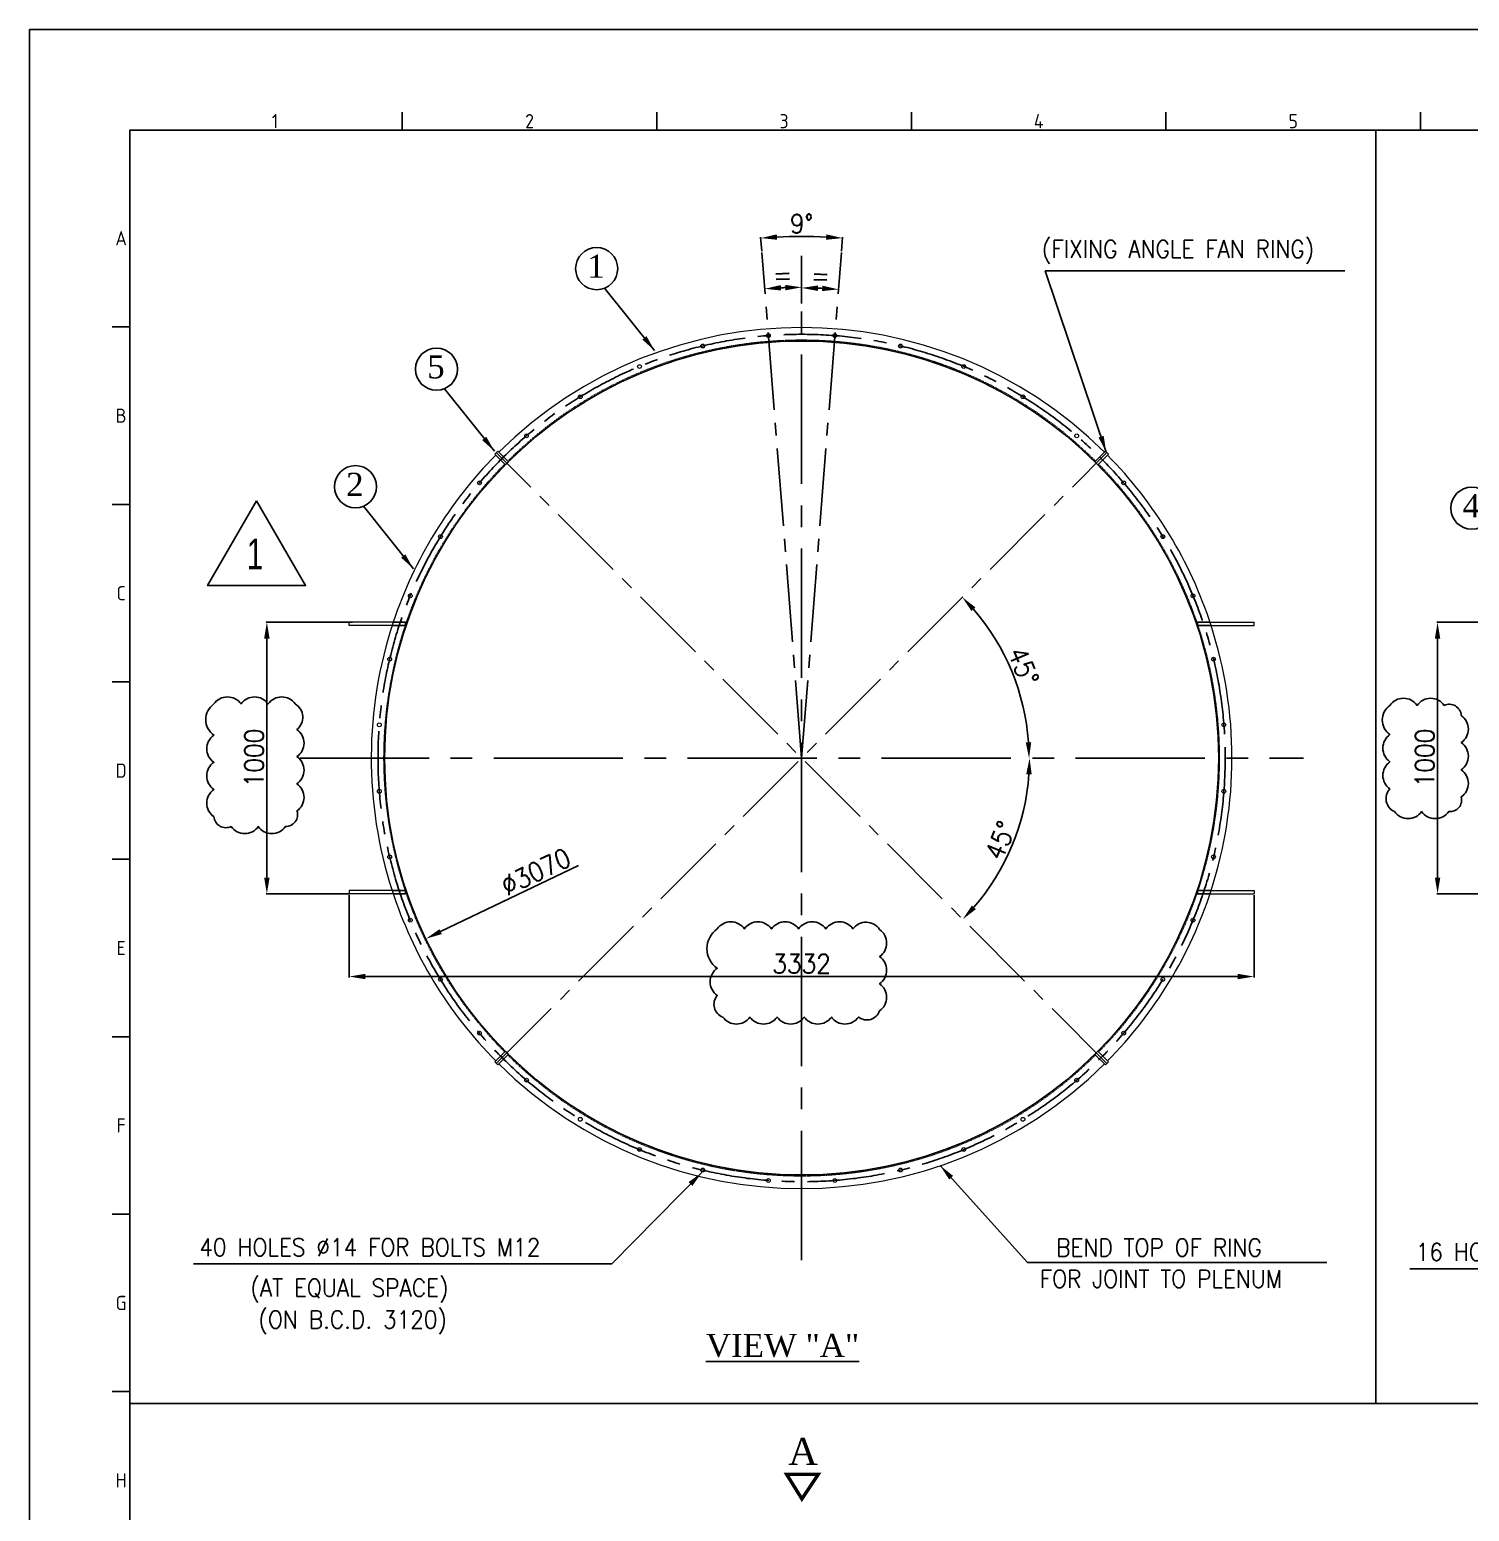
# Model space of a CAD drawing. Header units: millimetres. Extents: x 517777 to 536338, y -327622 to -292910.
# Drawn here: x 519379 to 524682, y -322101 to -316646 of the extents above; entities that cross this region are included whole.
import ezdxf
from ezdxf.enums import TextEntityAlignment as Align

# ---------------------------------------------------------------- set-up
doc = ezdxf.new("R2010")
doc.units = ezdxf.units.MM
doc.linetypes.add('CENTER2', pattern=[28.575, 19.05, -3.175, 3.175, -3.175])
doc.linetypes.add('HIDDEN', pattern=[0.375, 0.25, -0.125])
for name, color, linetype in [('3-TEXT', 7, 'Continuous'), ('CADRE', 5, 'Continuous'), ('CLOWD', 3, 'Continuous'), ('line', 7, 'Continuous')]:
    doc.layers.add(name, color=color, linetype=linetype)
doc.styles.add('ARIAL_NARROW', font='ARIALN.TTF')
doc.styles.add('ISO Proportional', font='isocp.shx')
doc.styles.add('ROMANS', font='ROMANS.shx', dxfattribs={"width": 0.9})
doc.styles.add('STYLE1', font='times.ttf')
doc.styles.add('style7', font='times.ttf', dxfattribs={"height": 24})
doc.dimstyles.new('4', dxfattribs={"dimtxt": 70, "dimasz": 60, "dimexe": 3, "dimexo": 5, "dimgap": 12, "dimtad": 1, "dimdec": 0, "dimdsep": 46, "dimtxsty": 'ROMANS', "dimcen": 2.5, "dimclrd": 6, "dimclre": 6, "dimclrt": 2, "dimadec": 0, "dimazin": 0, "dimtfac": 1, "dimtdec": 0, "dimtmove": 0, "dimatfit": 3, "dimfxl": 1, "dimarcsym": 0})

# ---------------------------------------------------------------- blocks, each defined once
blk = doc.blocks.new('*D56')
at = {"color": 6, "lineweight": -2, "transparency": 16777216}
blk.add_arc((522220.5, -319329.4), 839.5, 4.0959, 40.9041, dxfattribs=at)
at = {"color": 6, "transparency": 16777216}
for points in [[(522847.7, -318786.5), (522862.4, -318772.9), (522814.2, -318735.8)], [(523067.9, -319269.1), (523047.9, -319269.8), (523060, -319329.4)]]:
    blk.add_solid(points, dxfattribs=at)
at = {"layer": 'Defpoints', "color": 0, "transparency": 16777216}
for p in [(523235.3, -318314.7), (523031.4, -319112.1), (521534.8, -319329.4), (522220.5, -319329.4), (523172.8, -319329.4)]:
    blk.add_point(p, dxfattribs=at)
at = {"color": 2, "lineweight": 0, "transparency": 16777216, "insert": (523039.6, -318990.1), "char_height": 70, "attachment_point": 5, "rotation": 292.5, "style": 'ROMANS'}
blk.add_mtext('45°', dxfattribs=at)
blk = doc.blocks.new('*D57')
at = {"color": 6, "lineweight": -2, "transparency": 16777216}
blk.add_line((522222.3, -317654.7), (522222.3, -317593.8), dxfattribs=at)
blk.add_arc((522222.3, -319327.6), 1730.8, 87.4863, 88.0137, dxfattribs=at)
at = {"color": 6, "transparency": 16777216}
for points in [[(522282.1, -317607.8), (522282.5, -317587.8), (522222.3, -317596.8)], [(522298.8, -317588.5), (522297.6, -317608.5), (522358.1, -317602.1)]]:
    blk.add_solid(points, dxfattribs=at)
at = {"layer": 'Defpoints', "color": 0, "transparency": 16777216}
for p in [(522368.8, -317465.9), (522312.9, -317599.2), (522222.3, -317659.7), (522222.3, -319327.6), (522222.3, -321176)]:
    blk.add_point(p, dxfattribs=at)
at = {"color": 2, "lineweight": 0, "transparency": 16777216, "insert": (522292.1, -317551.2), "char_height": 70, "attachment_point": 5, "rotation": 357.75, "style": 'ROMANS'}
blk.add_mtext('=', dxfattribs=at)
blk = doc.blocks.new('*D58')
at = {"color": 6, "lineweight": -2, "transparency": 16777216}
blk.add_line((522222.3, -317654.7), (522222.3, -317591.6), dxfattribs=at)
blk.add_arc((522222.3, -319327.6), 1733, 91.9838, 92.5162, dxfattribs=at)
at = {"color": 6, "transparency": 16777216}
for points in [[(522146.8, -317606.3), (522145.6, -317586.3), (522086.3, -317600)], [(522162.2, -317585.7), (522162.5, -317605.7), (522222.3, -317594.6)]]:
    blk.add_solid(points, dxfattribs=at)
at = {"layer": 'Defpoints', "color": 0, "transparency": 16777216}
for p in [(522075.8, -317465.9), (522177, -317595.2), (522222.3, -317659.7), (522222.3, -319327.6), (522222.3, -321176)]:
    blk.add_point(p, dxfattribs=at)
at = {"color": 2, "lineweight": 0, "transparency": 16777216, "insert": (522152.4, -317549), "char_height": 70, "attachment_point": 5, "rotation": 2.25, "style": 'ROMANS'}
blk.add_mtext('=', dxfattribs=at)
blk = doc.blocks.new('*D59')
at = {"color": 6, "lineweight": -2, "transparency": 16777216}
for p, q in [((522075.4, -317460.9), (522071.4, -317410.3)), ((522369.2, -317460.9), (522373.2, -317410.3))]:
    blk.add_line(p, q, dxfattribs=at)
blk.add_arc((522222.3, -319327.6), 1920.2, 87.2904, 92.7096, dxfattribs=at)
at = {"color": 6, "transparency": 16777216}
for points in [[(522132.2, -317419.5), (522130.9, -317399.6), (522071.7, -317413.3)], [(522313.7, -317399.6), (522312.5, -317419.5), (522373, -317413.3)]]:
    blk.add_solid(points, dxfattribs=at)
at = {"layer": 'Defpoints', "color": 0, "transparency": 16777216}
for p in [(522272.6, -317408.1), (522075.8, -317465.9), (522368.8, -317465.9), (522222.3, -319327.6), (522222.3, -319327.6)]:
    blk.add_point(p, dxfattribs=at)
at = {"color": 2, "lineweight": 0, "transparency": 16777216, "insert": (522222.3, -317360.4), "char_height": 70, "attachment_point": 5, "style": 'ROMANS'}
blk.add_mtext('9°', dxfattribs=at)
blk = doc.blocks.new('*D60')
at = {"color": 6, "lineweight": -2, "transparency": 16777216}
for p, q in [((520568.8, -318827.6), (520249.9, -318827.6)), ((520252.9, -318887.6), (520252.9, -319767.6)), ((520558.1, -319827.6), (520249.9, -319827.6))]:
    blk.add_line(p, q, dxfattribs=at)
at = {"color": 6, "transparency": 16777216}
for points in [[(520242.9, -318887.6), (520262.9, -318887.6), (520252.9, -318827.6)], [(520242.9, -319767.6), (520262.9, -319767.6), (520252.9, -319827.6)]]:
    blk.add_solid(points, dxfattribs=at)
at = {"layer": 'Defpoints', "color": 0, "transparency": 16777216}
for p in [(520573.8, -318827.6), (520252.9, -319827.6), (520563.1, -319827.6)]:
    blk.add_point(p, dxfattribs=at)
at = {"color": 2, "lineweight": 0, "transparency": 16777216, "insert": (520205.9, -319327.6), "char_height": 70, "attachment_point": 5, "rotation": 90, "style": 'ROMANS'}
blk.add_mtext('1000', dxfattribs=at)
blk = doc.blocks.new('*D63')
at = {"color": 6, "lineweight": -2, "transparency": 16777216}
blk.add_arc((522222.3, -319327.6), 839.5, 319.0959, 355.9041, dxfattribs=at)
at = {"color": 6, "transparency": 16777216}
for points in [[(523049.7, -319387.2), (523069.7, -319387.9), (523061.8, -319327.6)], [(522864.1, -319884.1), (522849.5, -319870.5), (522815.9, -319921.2)]]:
    blk.add_solid(points, dxfattribs=at)
at = {"layer": 'Defpoints', "color": 0, "transparency": 16777216}
for p in [(521536.5, -319327.6), (522222.3, -319327.6), (523174.5, -319327.6), (522949.3, -319747.3), (523237, -320342.3)]:
    blk.add_point(p, dxfattribs=at)
at = {"color": 2, "lineweight": 0, "transparency": 16777216, "insert": (522954.5, -319630.9), "char_height": 70, "attachment_point": 5, "rotation": 67.5, "style": 'ROMANS'}
blk.add_mtext('45°', dxfattribs=at)
blk = doc.blocks.new('*D95')
at = {"color": 6, "lineweight": -2, "transparency": 16777216}
for p, q in [((520556.2, -319832.6), (520556.2, -320135.1)), ((523888.5, -319832.6), (523888.5, -320135.1)), ((520616.2, -320132.1), (523828.5, -320132.1))]:
    blk.add_line(p, q, dxfattribs=at)
at = {"color": 6, "transparency": 16777216}
for points in [[(520616.2, -320122.1), (520616.2, -320142.1), (520556.2, -320132.1)], [(523828.5, -320122.1), (523828.5, -320142.1), (523888.5, -320132.1)]]:
    blk.add_solid(points, dxfattribs=at)
at = {"layer": 'Defpoints', "color": 0, "transparency": 16777216}
for p in [(520556.2, -319827.6), (523888.5, -319827.6), (523888.5, -320132.1)]:
    blk.add_point(p, dxfattribs=at)
at = {"color": 2, "lineweight": 0, "transparency": 16777216, "insert": (522222.3, -320085.1), "char_height": 70, "attachment_point": 5, "style": 'ROMANS'}
blk.add_mtext('3332', dxfattribs=at)
blk = doc.blocks.new('*D96')
at = {"color": 6, "lineweight": -2, "transparency": 16777216}
for p, q in [((524880.3, -318827.6), (524561.4, -318827.6)), ((524564.4, -318887.6), (524564.4, -319767.6)), ((524869.6, -319827.6), (524561.4, -319827.6))]:
    blk.add_line(p, q, dxfattribs=at)
at = {"color": 6, "transparency": 16777216}
for points in [[(524554.4, -318887.6), (524574.4, -318887.6), (524564.4, -318827.6)], [(524554.4, -319767.6), (524574.4, -319767.6), (524564.4, -319827.6)]]:
    blk.add_solid(points, dxfattribs=at)
at = {"layer": 'Defpoints', "color": 0, "transparency": 16777216}
for p in [(524885.3, -318827.6), (524564.4, -319827.6), (524874.6, -319827.6)]:
    blk.add_point(p, dxfattribs=at)
at = {"color": 2, "lineweight": 0, "transparency": 16777216, "insert": (524517.4, -319327.6), "char_height": 70, "attachment_point": 5, "rotation": 90, "style": 'ROMANS'}
blk.add_mtext('1000', dxfattribs=at)
blk = doc.blocks.new('*D98')
at = {"color": 6, "lineweight": -2, "transparency": 16777216}
blk.add_line((521400.5, -319722.8), (520893, -319966.8), dxfattribs=at)
at = {"color": 6, "transparency": 16777216}
blk.add_solid([(520888.7, -319957.8), (520897.3, -319975.8), (520838.9, -319992.8)], dxfattribs=at)
at = {"layer": 'Defpoints', "color": 0, "transparency": 16777216}
for p in [(523605.7, -318662.4), (520838.9, -319992.8)]:
    blk.add_point(p, dxfattribs=at)
at = {"color": 2, "lineweight": 0, "transparency": 16777216, "insert": (521243.6, -319746.1), "char_height": 70, "attachment_point": 5, "rotation": 25.6801, "style": 'ROMANS'}
blk.add_mtext('∅3070', dxfattribs=at)
blk = doc.blocks.new('KADR')
at = {"layer": 'CADRE', "color": 2}
for p, q in [((222188.2, 8136.1), (222188.2, 8233.3)), ((223583.6, 8136.1), (223583.6, 8233.3)), ((224978.9, 8136.1), (224978.9, 8233.3)), ((226374.3, 8136.1), (226374.3, 8233.3)), ((227769.7, 8136.1), (227769.7, 8233.3)), ((220598.3, 7056.8), (220695.6, 7056.8)), ((220598.3, 6084.4), (220695.6, 6084.4)), ((220598.3, 5112), (220695.6, 5112)), ((220598.3, 4139.6), (220695.6, 4139.6)), ((220598.3, 3167.2), (220695.6, 3167.2)), ((220598.3, 2194.8), (220695.6, 2194.8)), ((220598.3, 1222.5), (220695.6, 1222.5))]:
    blk.add_line(p, q, dxfattribs=at)
at = {"layer": 'CADRE', "color": 1}
blk.add_lwpolyline([(220145.5, -7651), (243248.6, -7651), (243248.6, 8686.2), (220145.5, 8686.2)], close=True, dxfattribs=at)
at = {"layer": 'CADRE'}
blk.add_lwpolyline([(220695.6, -7100.9), (242698.5, -7100.9), (242698.5, 8136.1), (220695.6, 8136.1)], close=True, dxfattribs=at)
at = {"layer": 'CADRE', "color": 2, "style": 'ISO Proportional'}
for s, p in [('1', (221490.5, 8184.7)), ('2', (222885.9, 8184.7)), ('3', (224281.2, 8184.7)), ('4', (225676.6, 8184.7)), ('5', (227072, 8184.7)), ('A', (220647, 7543)), ('B', (220647, 6570.6)), ('C', (220647, 5598.2)), ('D', (220647, 4625.8)), ('E', (220647, 3653.4)), ('F', (220647, 2681)), ('G', (220647, 1708.6)), ('H', (220647, 736.3))]:
    blk.add_text(s, height=77.8, dxfattribs=at).set_placement(p, align=Align.MIDDLE)

msp = doc.modelspace()

# ---------------------------------------------------------------- linework, layer by layer
at = {"color": 2}
for p, q in [((524336.94, -321704.41), (524336.94, -317015.42)), ((519748.82, -321704.41), (531205.72, -321704.41))]:
    msp.add_line(p, q, dxfattribs=at)
at = {"color": 3, "linetype": 'CENTER2', "ltscale": 15}
for p, q in [((522222.31, -319327.6), (522075.79, -317465.86)), ((522222.31, -319327.6), (522368.84, -317465.86)), ((521098.02, -320451.9), (523346.61, -318203.3)), ((523346.61, -320451.9), (521098.02, -318203.3))]:
    msp.add_line(p, q, dxfattribs=at)
at = {"color": 3, "linetype": 'CENTER2', "ltscale": 25}
for p, q in [((522222.31, -321176.02), (522222.31, -317479.19)), ((520373.9, -319327.6), (524070.73, -319327.6))]:
    msp.add_line(p, q, dxfattribs=at)
at = {"lineweight": 0}
for p, q in [((521103.67, -318197.65), (521092.36, -318208.96)), ((521131.25, -318247.85), (521092.36, -318208.96)), ((521136.91, -318242.19), (521098.02, -318203.3)), ((521142.56, -318236.54), (521103.67, -318197.65)), ((523302.07, -318236.54), (523340.96, -318197.65)), ((523307.72, -318242.19), (523346.61, -318203.3)), ((523313.38, -318247.85), (523352.27, -318208.96)), ((523340.96, -318197.65), (523352.27, -318208.96)), ((521142.56, -318236.54), (521131.25, -318247.85)), ((523302.07, -318236.54), (523313.38, -318247.85)), ((520718.25, -318827.6), (520556.15, -318827.6)), ((520556.15, -318839.6), (520556.15, -318827.6)), ((520714.32, -318839.6), (520556.15, -318839.6)), ((523726.38, -318827.6), (523888.48, -318827.6)), ((523730.31, -318839.6), (523888.48, -318839.6)), ((523888.48, -318839.6), (523888.48, -318827.6)), ((520714.32, -319815.6), (520556.15, -319815.6)), ((520556.15, -319815.6), (520556.15, -319827.6)), ((520718.25, -319827.6), (520556.15, -319827.6)), ((523726.38, -319827.6), (523888.48, -319827.6)), ((523730.31, -319815.6), (523888.48, -319815.6)), ((523888.48, -319815.6), (523888.48, -319827.6)), ((521131.6, -320407), (521092.71, -320445.89)), ((521104.03, -320457.21), (521092.71, -320445.89)), ((521137.26, -320412.66), (521098.37, -320451.55)), ((521142.92, -320418.31), (521104.03, -320457.21)), ((521142.92, -320418.31), (521131.6, -320407)), ((523302.07, -320418.67), (523313.38, -320407.35)), ((523302.07, -320418.67), (523340.96, -320457.56)), ((523307.72, -320413.01), (523346.61, -320451.9)), ((523313.38, -320407.35), (523352.27, -320446.24)), ((523340.96, -320457.56), (523352.27, -320446.24))]:
    msp.add_line(p, q, dxfattribs=at)
at = {"color": 42, "linetype": 'HIDDEN', "ltscale": 7}
for p, q in [((520763.79, -318839.6), (520714.32, -318839.6)), ((520763.79, -318827.6), (520718.25, -318827.6)), ((520763.79, -318839.6), (520763.79, -318827.6)), ((523680.84, -318827.6), (523726.38, -318827.6)), ((523680.84, -318839.6), (523680.84, -318827.6)), ((523680.84, -318839.6), (523730.31, -318839.6)), ((520763.79, -319815.6), (520714.32, -319815.6)), ((520763.79, -319827.6), (520718.25, -319827.6)), ((520763.79, -319815.6), (520763.79, -319827.6)), ((523680.84, -319815.6), (523730.31, -319815.6)), ((523680.84, -319815.6), (523680.84, -319827.6)), ((523680.84, -319827.6), (523726.38, -319827.6))]:
    msp.add_line(p, q, dxfattribs=at)
at = {"color": 2, "ltscale": 200}
msp.add_lwpolyline([(520214.91, -318380.26), (520034.47, -318692.78), (520395.35, -318692.78)], close=True, dxfattribs=at)
at = {"color": 2}
for points in [[(520057.72, -319128.52, -0.5205671), (520157.72, -319128.52, -0.5205671), (520257.72, -319128.52, -0.5205671), (520357.72, -319128.52, -0.5205671), (520363.84, -319222.4, -0.5205671), (520363.84, -319322.4, -0.5205671), (520363.84, -319422.4, -0.5205671), (520363.84, -319522.4, -0.5205671), (520321.29, -319579.84, -0.5205671), (520221.29, -319579.84, -0.5205671), (520121.29, -319579.84, -0.5205671), (520057.72, -319543.41, -0.5205671), (520057.72, -319443.41, -0.5205671), (520057.72, -319343.41, -0.5205671), (520057.72, -319243.41, -0.5205671)], [(524389, -319133.59, -0.5205671), (524489, -319133.59, -0.5205671), (524589, -319133.59, -0.5205671), (524651.72, -319170.86, -0.5205671), (524651.72, -319270.86, -0.5205671), (524651.72, -319370.86, -0.5205671), (524651.72, -319470.86, -0.5205671), (524605.61, -319524.75, -0.5205671), (524505.61, -319524.75, -0.5205671), (524405.61, -319524.75, -0.5205671), (524389, -319441.37, -0.5205671), (524389, -319341.37, -0.5205671), (524389, -319241.37, -0.5205671)], [(521911.47, -319956.73, -0.5205671), (522011.47, -319956.73, -0.5205671), (522111.47, -319956.73, -0.5205671), (522211.47, -319956.73, -0.5205671), (522311.47, -319956.73, -0.5205671), (522411.47, -319956.73, -0.5205671), (522509.53, -319958.66, -0.5205671), (522509.53, -320058.66, -0.5205671), (522509.53, -320158.66, -0.5205671), (522509.53, -320258.66, -0.5205671), (522432.05, -320281.18, -0.5205671), (522332.05, -320281.18, -0.5205671), (522232.05, -320281.18, -0.5205671), (522132.05, -320281.18, -0.5205671), (522032.05, -320281.18, -0.5205671), (521932.05, -320281.18, -0.5205671), (521911.47, -320201.76, -0.5205671), (521911.47, -320101.76, -0.5205671)]]:
    msp.add_lwpolyline(points, format="xyb", close=True, dxfattribs=at)
at = {"color": 5, "const_width": 12.67}
msp.add_lwpolyline([(522223.3, -322055.18), (522167.24, -321965), (522283.61, -321965)], close=True, dxfattribs=at)
at = {"color": 6, "linetype": 'Continuous'}
for centre in [(521467.61, -317525.71), (520877.72, -317895.98), (520579.33, -318328.72), (524690.73, -318407.7)]:
    msp.add_circle(centre, 77.59, dxfattribs=at)
at = {"color": 3, "linetype": 'CENTER2', "ltscale": 15}
msp.add_circle((522222.31, -319327.6), 1560, dxfattribs=at)
at = {"lineweight": 0}
for centre, radius in [((522099.92, -317772.41), 7), ((522344.71, -317772.41), 7), ((522222.31, -319327.6), 1535), ((521858.14, -317810.7), 7), ((522586.49, -317810.7), 7), ((521625.33, -317886.35), 7), ((522819.3, -317886.35), 7), ((521407.22, -317997.48), 7), ((523037.41, -317997.48), 7), ((521209.18, -318141.37), 7), ((523235.45, -318141.37), 7), ((521036.08, -318314.46), 7), ((523408.55, -318314.46), 7), ((520892.2, -318512.5), 7), ((523552.43, -318512.5), 7), ((520781.06, -318730.62), 7), ((523663.57, -318730.62), 7), ((520705.42, -318963.43), 7), ((523739.21, -318963.43), 7), ((520667.12, -319205.21), 7), ((523777.51, -319205.21), 7), ((520667.12, -319450), 7), ((523777.51, -319450), 7), ((520705.42, -319691.78), 7), ((523739.21, -319691.78), 7), ((520781.06, -319924.59), 7), ((523663.57, -319924.59), 7), ((520892.2, -320142.7), 7), ((523552.43, -320142.7), 7), ((521036.08, -320340.74), 7), ((523408.55, -320340.74), 7), ((521209.18, -320513.84), 7), ((523235.45, -320513.84), 7), ((521407.22, -320657.72), 7), ((523037.41, -320657.72), 7), ((521625.33, -320768.85), 7), ((522819.3, -320768.85), 7), ((521858.14, -320844.5), 7), ((522099.92, -320882.79), 7), ((522344.71, -320882.79), 7), ((522586.49, -320844.5), 7)]:
    msp.add_circle(centre, radius, dxfattribs=at)
for start, end in [(45.28919, 134.71081), (135.28919, 161.61157), (17.9319, 44.71081), (161.61157, 197.9319), (342.0681, 17.9319), (197.9319, 224.71081), (315.28919, 342.0681), (225.28919, 314.71081)]:
    msp.add_arc((522222.31, -319327.6), 1585, start, end, dxfattribs=at)
at = {"layer": '3-TEXT', "color": 2, "linetype": 'Continuous', "ltscale": 20}
msp.add_line((519748.82, -324481.49), (519748.82, -317015.42), dxfattribs=at)
at = {"layer": 'line', "color": 42, "linetype": 'HIDDEN', "ltscale": 10}
for start, end in [(45.29803, 134.70197), (135.29803, 224.70197), (315.29803, 44.70197), (225.29803, 314.70197)]:
    msp.add_arc((522222.31, -319327.6), 1538, start, end, dxfattribs=at)

# ---------------------------------------------------------------- block references
at = {"color": 11, "xscale": 0.6718692869960832, "yscale": 0.6718692869960832, "zscale": 0.6718692869960832}
msp.add_blockref('KADR', (371470.24, -322481.82), dxfattribs=at)

# ---------------------------------------------------------------- texts
at = {"color": 2}
for s, height, style, p in [('1', 85.05, 'style7', (521433.26, -317559.35)), ('5', 85.05, 'style7', (520843.37, -317929.61)), ('2', 85.05, 'style7', (520544.98, -318362.35)), ('4', 85.05, 'style7', (524656.38, -318441.34)), ('%%UVIEW "A"', 85, 'STYLE1', (521869.76, -321532.68)), ('A', 99.83, 'STYLE1', (522173.34, -321930.21))]:
    msp.add_text(s, height=height, dxfattribs=dict(at, style=style)).set_placement(p)
at = {"color": 2, "lineweight": 0, "style": 'ROMANS', "width": 0.9}
for s, p in [('40 HOLES %%C14 FOR BOLTS M12', (520004.22, -321161.05)), ('BEND TOP OF RING', (523160.09, -321162.67)), ('16 HOLES %%C14 FOR BOLTS M12', (524484.07, -321178.77)), ('(AT EQUAL SPACE)', (520192.43, -321310.49)), ('FOR JOINT TO PLENUM', (523099.79, -321277.65)), ('(ON B.C.D. 3120) ', (520221.83, -321427.5))]:
    msp.add_text(s, height=65, dxfattribs=at).set_placement(p)
at = {"color": 2, "lineweight": 0, "insert": (523107.32, -317421.04), "char_height": 65, "width": 4680.9028, "attachment_point": 1, "style": 'ROMANS'}
msp.add_mtext('(FIXING ANGLE FAN RING)\\P             \\P{\\H1.333x;               }', dxfattribs=at)
at = {"layer": 'CLOWD', "style": 'ARIAL_NARROW', "width": 0.85}
msp.add_text('1', height=112.5, dxfattribs=at).set_placement((520178.79, -318632.4))

# ---------------------------------------------------------------- dimensions: what is measured, and where the dimension line sits
at = {"lineweight": 0}
for base, line1, line2, picture, middle in [((522272.58, -317408.08), ((522222.31, -319327.6), (522075.79, -317465.86)), ((522222.31, -319327.6), (522368.84, -317465.86)), '*D59', (522222.31, -317360.42)), ((523031.44, -319112.09), ((521534.77, -319329.37), (523172.77, -319329.37)), ((522220.55, -319329.37), (523235.25, -318314.66)), '*D56', (523039.56, -318990.12)), ((522949.34, -319747.35), ((521536.54, -319327.6), (523174.54, -319327.6)), ((522222.31, -319327.6), (523237.02, -320342.31)), '*D63', (522954.49, -319630.88))]:
    dim = msp.add_angular_dim_2l(base=base, line1=line1, line2=line2, dimstyle='4', dxfattribs=at)
    dim.commit()
    dim.dimension.update_dxf_attribs({"geometry": picture, "text_midpoint": middle})
for base, line2, picture, middle in [((522176.95, -317595.24), ((522222.31, -319327.6), (522075.79, -317465.86)), '*D58', (522154.28, -317595.98)), ((522312.9, -317599.18), ((522222.31, -319327.6), (522368.84, -317465.86)), '*D57', (522290.27, -317598.14))]:
    dim = msp.add_angular_dim_2l(base=base, line1=((522222.31, -321176.02), (522222.31, -317659.68)), line2=line2, text='=', dimstyle='4', dxfattribs=at)
    dim.commit()
    dim.dimension.update_dxf_attribs({"geometry": picture, "text_midpoint": middle, "dimtype": 162})
dim = msp.add_diameter_dim_2p(p1=(523605.7, -318662.42), p2=(520838.93, -319992.79), dimstyle='4', dxfattribs=at)
dim.commit()
dim.dimension.update_dxf_attribs({"geometry": '*D98', "text_midpoint": (521263.94, -319788.43), "dimtype": 163})
for base, p1, p2, picture, middle in [((520252.87, -319827.6), (520573.85, -318827.6), (520563.12, -319827.6), '*D60', (520205.87, -319327.6)), ((524564.37, -319827.6), (524885.34, -318827.6), (524874.62, -319827.6), '*D96', (524517.37, -319327.6))]:
    dim = msp.add_linear_dim(base=base, p1=p1, p2=p2, angle=90, dimstyle='4', dxfattribs=at)
    dim.commit()
    dim.dimension.update_dxf_attribs({"geometry": picture, "text_midpoint": middle})
dim = msp.add_linear_dim(base=(523888.48, -320132.15), p1=(520556.15, -319827.6), p2=(523888.48, -319827.6), dimstyle='4', dxfattribs=at)
dim.commit()
dim.dimension.update_dxf_attribs({"geometry": '*D95', "text_midpoint": (522222.31, -320085.15)})

# ---------------------------------------------------------------- leaders
for points in [[(523344.38, -318201.07), (523119.26, -317533.26), (524222.58, -317533.26)], [(522732.79, -320828.15), (523054.63, -321184.36), (524157.18, -321184.36)], [(521855.02, -320853.45), (521522.93, -321190.34), (519982.99, -321190.34)], [(526213.93, -320928.76), (525963.69, -321208.05), (524462.84, -321208.05)]]:
    msp.add_leader(points, dimstyle='4', dxfattribs=at)
for points in [[(521680.84, -317827.5), (521497.01, -317597.51)], [(521090.94, -318197.77), (520907.12, -317967.78)], [(520792.56, -318630.51), (520608.74, -318400.52)]]:
    msp.add_leader(points, dimstyle='4', override={"dimlfac": 0.5}, dxfattribs=at)

doc.saveas('drawing.dxf')
